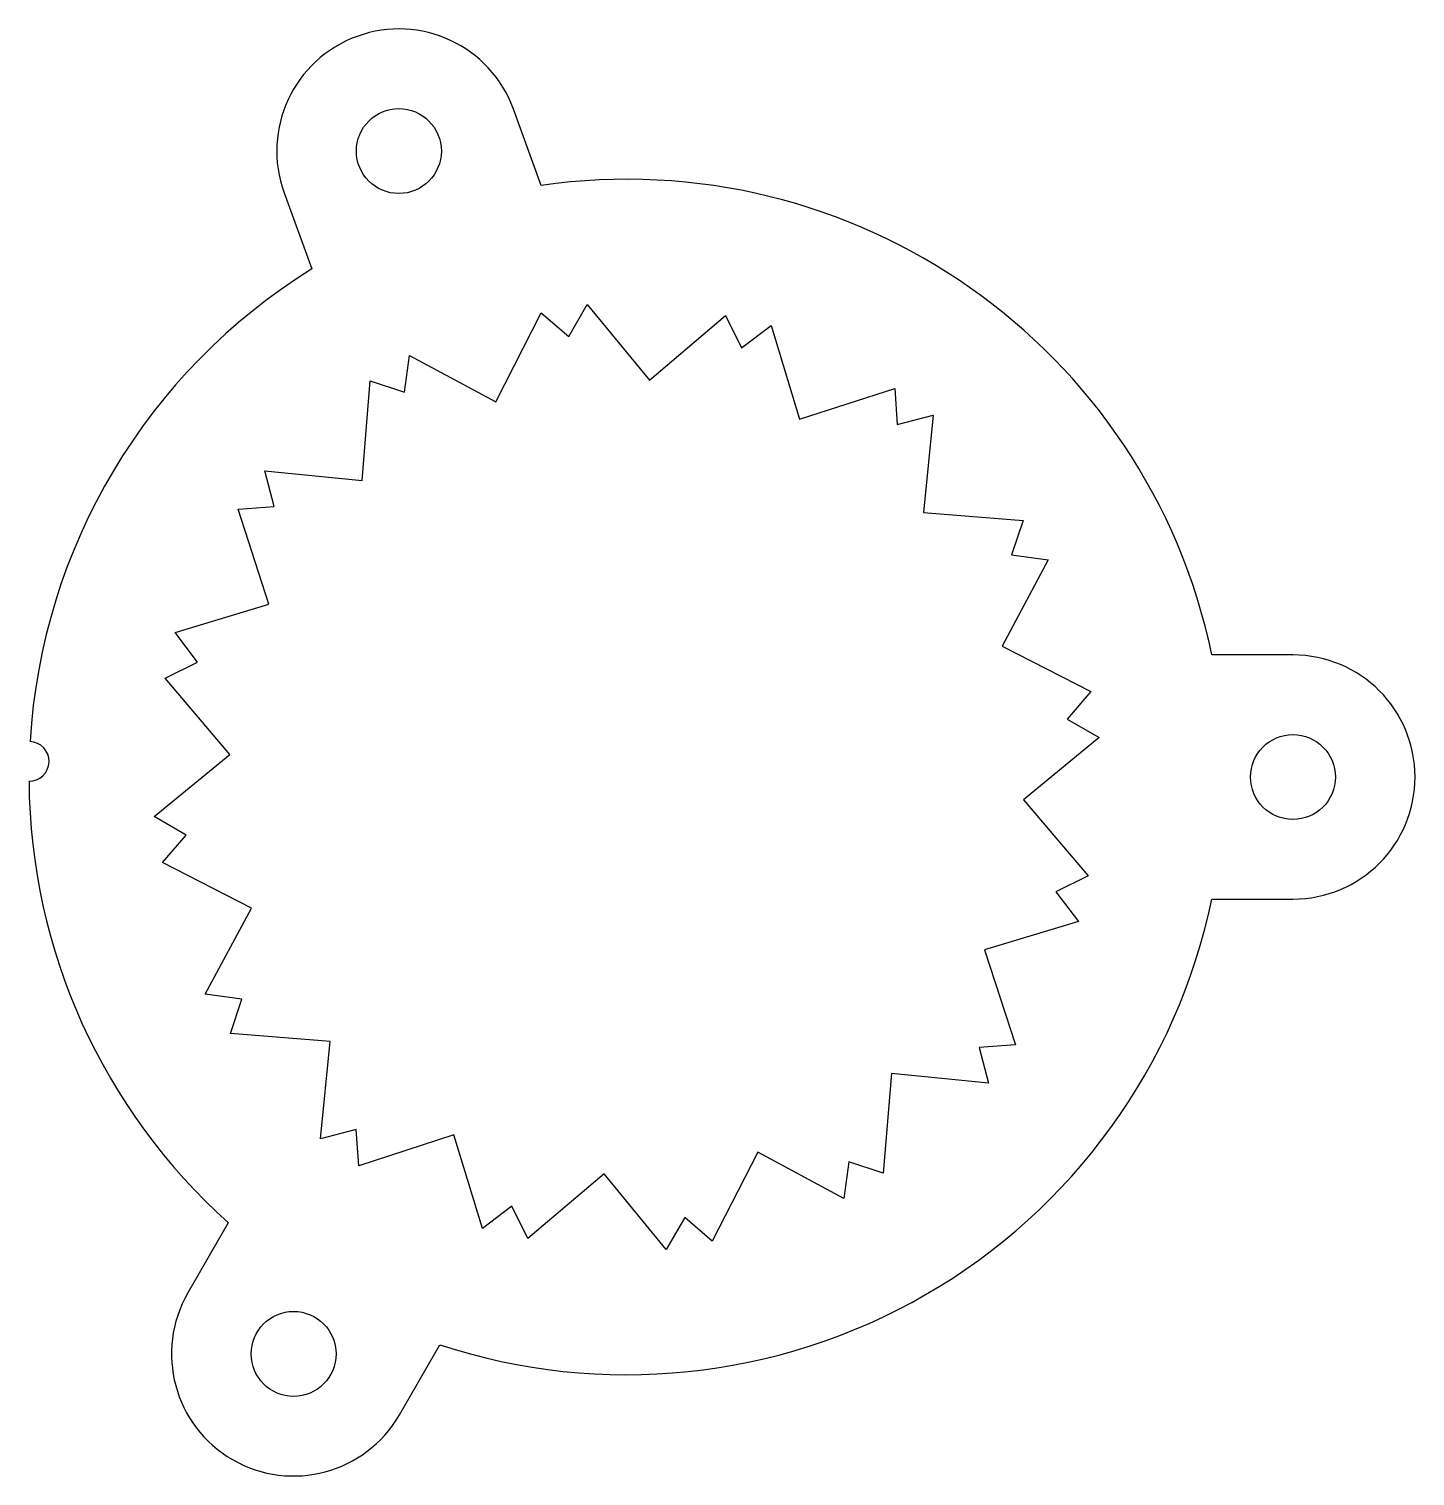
# Model space of a CAD drawing. Header units: millimetres. Extents: x -45 to 59, y -53 to 56.
import ezdxf

# ---------------------------------------------------------------- set-up
doc = ezdxf.new("R2010")
doc.units = ezdxf.units.MM

msp = doc.modelspace()

# ---------------------------------------------------------------- linework, layer by layer
for p, q in [((-6.44, 44.58), (-8.52, 50.32)), ((-25.81, 44.03), (-23.73, 38.29)), ((-9.87, 28.28), (-6.44, 34.98)), ((-6.44, 34.98), (-4.37, 33.19)), ((-4.37, 33.19), (-2.97, 35.6)), ((-2.97, 35.6), (1.71, 29.9)), ((1.71, 29.9), (7.44, 34.78)), ((7.44, 34.78), (8.66, 32.34)), ((8.66, 32.34), (10.88, 34.03)), ((10.88, 34.03), (13.02, 26.97)), ((-16.74, 28.99), (-16.37, 31.76)), ((-16.37, 31.76), (-9.87, 28.28)), ((-19.94, 22.35), (-19.33, 29.86)), ((-19.33, 29.86), (-16.74, 28.99)), ((13.02, 26.97), (20.19, 29.29)), ((20.19, 29.29), (20.38, 26.56)), ((20.38, 26.56), (23.08, 27.27)), ((23.08, 27.27), (22.35, 19.94)), ((-27.27, 23.08), (-19.94, 22.35)), ((-26.56, 20.38), (-27.27, 23.08)), ((-29.29, 20.19), (-26.56, 20.38)), ((-26.97, 13.02), (-29.29, 20.19)), ((22.35, 19.94), (29.86, 19.33)), ((29.86, 19.33), (28.99, 16.74)), ((31.76, 16.37), (28.28, 9.87)), ((28.99, 16.74), (31.76, 16.37)), ((-34.03, 10.88), (-26.97, 13.02)), ((-32.34, 8.66), (-34.03, 10.88)), ((28.28, 9.87), (34.98, 6.44)), ((50.2, 9.2), (44.1, 9.2)), ((-34.78, 7.44), (-32.34, 8.66)), ((-29.9, 1.71), (-34.78, 7.44)), ((34.98, 6.44), (33.19, 4.37)), ((33.19, 4.37), (35.6, 2.97)), ((35.6, 2.97), (29.9, -1.71)), ((-35.6, -2.97), (-29.9, 1.71)), ((29.9, -1.71), (34.78, -7.44)), ((-33.19, -4.37), (-35.6, -2.97)), ((-34.98, -6.44), (-33.19, -4.37)), ((-28.28, -9.87), (-34.98, -6.44)), ((34.78, -7.44), (32.34, -8.66)), ((32.34, -8.66), (34.03, -10.88)), ((44.1, -9.2), (50.2, -9.2)), ((-31.76, -16.37), (-28.28, -9.87)), ((34.03, -10.88), (26.97, -13.02)), ((26.97, -13.02), (29.29, -20.19)), ((-28.99, -16.74), (-31.76, -16.37)), ((-29.86, -19.33), (-28.99, -16.74)), ((-22.35, -19.94), (-29.86, -19.33)), ((-23.08, -27.27), (-22.35, -19.94)), ((29.29, -20.19), (26.56, -20.38)), ((26.56, -20.38), (27.27, -23.08)), ((19.94, -22.35), (19.33, -29.86)), ((27.27, -23.08), (19.94, -22.35)), ((-20.38, -26.56), (-23.08, -27.27)), ((-20.19, -29.29), (-20.38, -26.56)), ((-13.02, -26.97), (-20.19, -29.29)), ((-10.88, -34.03), (-13.02, -26.97)), ((9.87, -28.28), (6.44, -34.98)), ((16.37, -31.76), (9.87, -28.28)), ((16.74, -28.99), (16.37, -31.76)), ((19.33, -29.86), (16.74, -28.99)), ((-1.71, -29.9), (-7.44, -34.78)), ((2.97, -35.6), (-1.71, -29.9)), ((-8.66, -32.34), (-10.88, -34.03)), ((-7.44, -34.78), (-8.66, -32.34)), ((-30.02, -33.59), (-33.07, -38.87)), ((4.37, -33.19), (2.97, -35.6)), ((6.44, -34.98), (4.37, -33.19)), ((-17.13, -48.07), (-14.08, -42.79))]:
    msp.add_line(p, q)
for centre in [(-17.17, 47.17), (50.2, 0), (-25.1, -43.47)]:
    msp.add_circle(centre, 3.2)
for centre, radius, start, end in [((-17.17, 47.17), 9.2, 20, 200), ((0, 0), 45.04, 11.7851, 98.2149), ((0, 0), 45.04, 121.7851, 176.5919), ((50.2, 0), 9.2, -90, 90), ((-45.03, 1.18), 1.5, 269.454, 447.546), ((0, 0), 45.04, 180.4081, 228.2149), ((0, 0), 45.04, 251.7851, 348.2149), ((-25.1, -43.47), 9.2, 150, 330)]:
    msp.add_arc(centre, radius, start, end)

doc.saveas('drawing.dxf')
